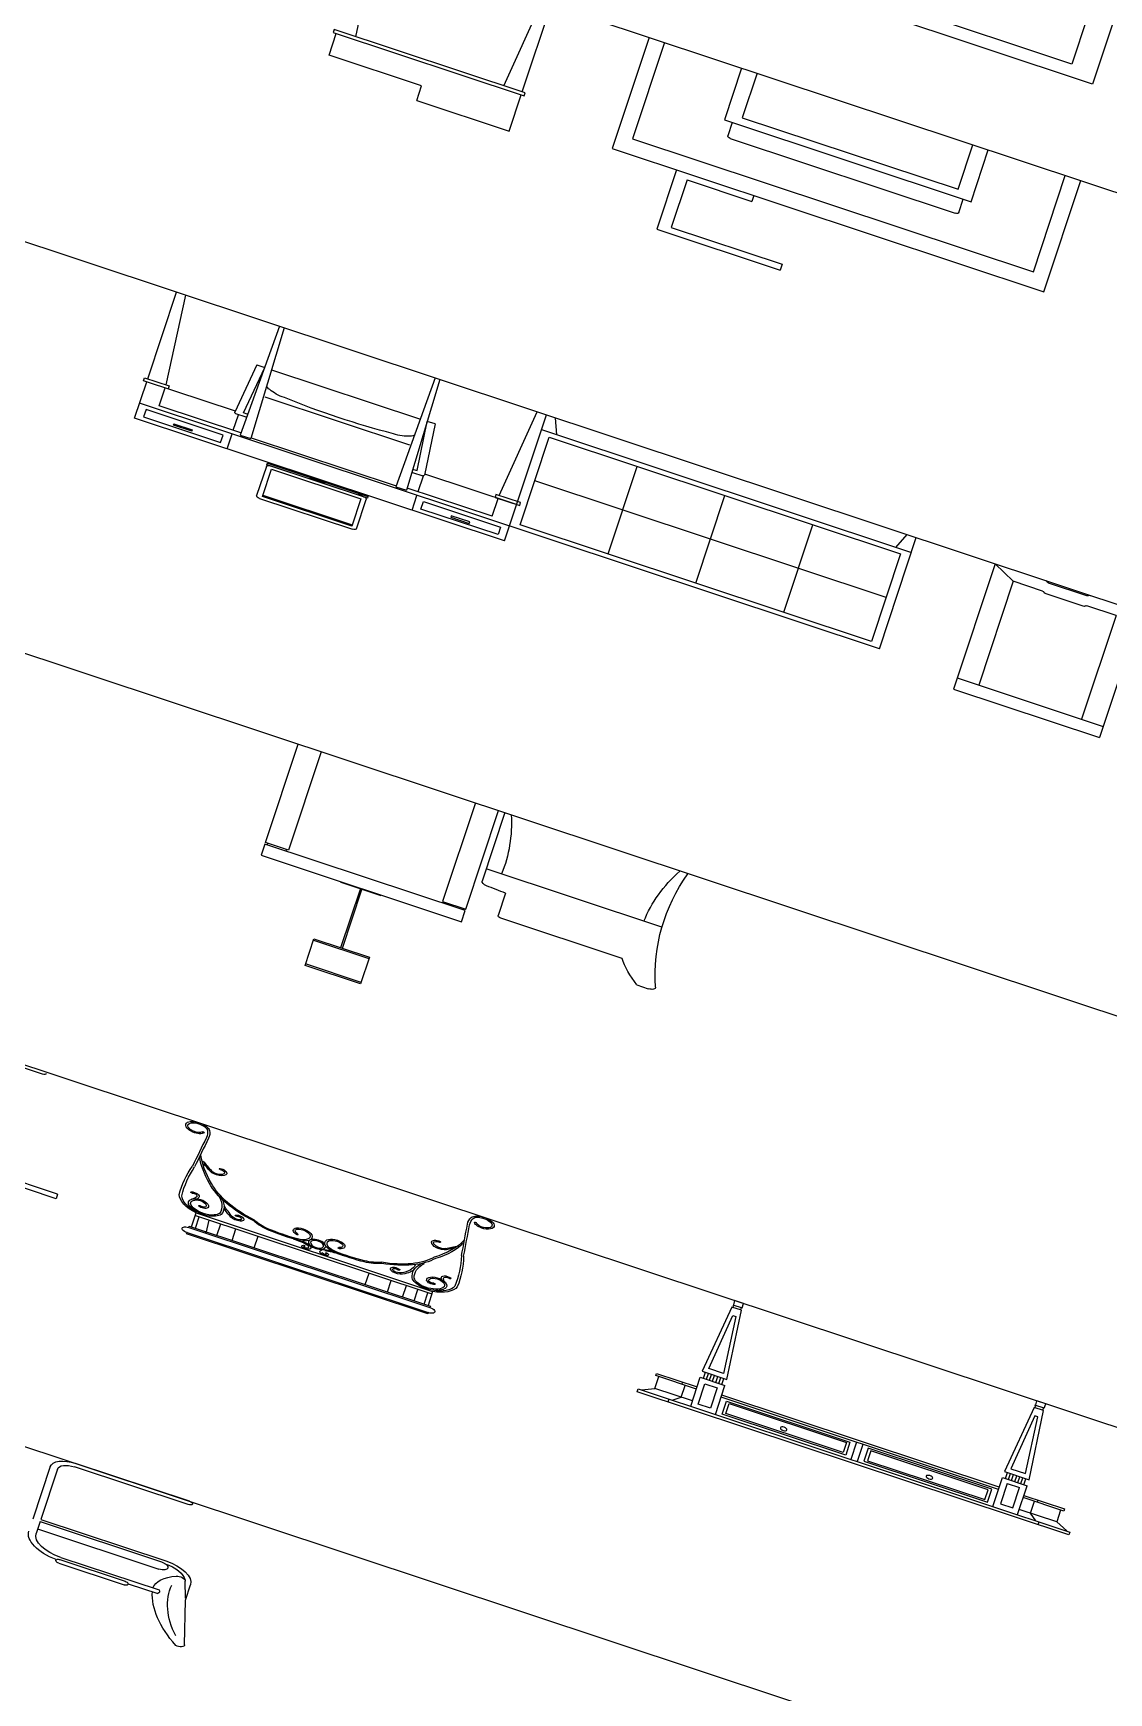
# Model space of a CAD drawing. Header units: millimetres. Extents: x -36495272392165 to 352544598049420, y -228287860276617 to 83349.
# Drawn here: x 51736899846267 to 109497513363658, y -139398350488814 to -50302484307522 of the extents above; entities that cross this region are included whole.
import ezdxf

# ---------------------------------------------------------------- set-up
doc = ezdxf.new("R2010")
doc.units = ezdxf.units.MM
doc.header["$MEASUREMENT"] = 0

# ---------------------------------------------------------------- blocks, each defined once
blk = doc.blocks.new('working_place (2)')
for p, q in [((5729, 13232.2), (5688, 12959.5)), ((5282.3, 12989.6), (5494.1, 12989.6)), ((5282.3, 12965.8), (5494.1, 12965.8)), ((5282.3, 12950.2), (5601.2, 12950.2)), ((5505.3, 12974), (5601.2, 12974)), ((5685.9, 12946.1), (5669.1, 12843.2)), ((5688, 12959.5), (5688, 12854.8)), ((5187.3, 12774), (5187.3, 12855.2)), ((5187.3, 12824.5), (5580.6, 12824.5)), ((5163.5, 12420.7), (5163.5, 12774)), ((5187.3, 12774), (5580.6, 12774)), ((5187.3, 12759.8), (5593, 12759.8)), ((5187.3, 12420.7), (5187.3, 12759.8)), ((5603.6, 12373.2), (5234.8, 12373.2)), ((46.1, 12349.5), (20372.3, 12349.5)), ((5603.6, 12349.5), (5234.8, 12349.5)), ((4920.8, 10781.7), (3520.8, 10781.7)), ((4920.8, 10751.7), (4920.8, 10781.7)), ((8206.6, 10781.7), (6806.6, 10781.7)), ((6806.6, 10781.7), (6806.6, 10761.7)), ((6906.6, 10781.7), (6906.6, 10761.7)), ((8106.6, 10781.7), (8106.6, 10761.7)), ((8206.6, 10761.7), (8206.6, 10781.7)), ((4920.8, 10751.7), (3520.8, 10751.7)), ((6119, 10731.5), (5336.6, 10731.5)), ((5336.6, 10731.5), (5336.6, 10722.9)), ((6119, 10722.9), (6119, 10731.5)), ((6806.6, 10761.7), (8206.6, 10761.7)), ((6816.6, 10761.7), (6854.9, 10726.7)), ((6916.6, 10761.7), (6939.9, 10726.7)), ((6976.6, 10761.7), (6976.6, 10566.7)), ((7036.6, 10733.9), (6996.6, 10733.9)), ((6996.6, 10733.9), (6996.6, 10596.7)), ((7036.6, 10596.7), (7036.6, 10733.9)), ((7056.6, 10761.7), (7056.6, 10566.7)), ((7076.1, 10746.3), (7076.1, 10659.4)), ((7476.9, 10746.3), (7076.1, 10746.3)), ((7086.1, 10736.3), (7086.1, 10669.4)), ((7466.9, 10736.3), (7086.1, 10736.3)), ((7466.9, 10669.4), (7466.9, 10736.3)), ((7476.9, 10659.4), (7476.9, 10746.3)), ((7496.6, 10646.7), (7496.6, 10761.7)), ((7516.6, 10646.7), (7516.6, 10761.7)), ((7536.3, 10659.4), (7536.3, 10746.3)), ((7536.3, 10746.3), (7937.2, 10746.3)), ((7546.3, 10669.4), (7546.3, 10736.3)), ((7546.3, 10736.3), (7927.2, 10736.3)), ((7927.2, 10736.3), (7927.2, 10669.4)), ((7937.2, 10746.3), (7937.2, 10659.4)), ((7956.6, 10761.7), (7956.6, 10566.7)), ((7976.6, 10593.1), (7976.6, 10730.3)), ((7976.6, 10730.3), (8016.6, 10730.3)), ((8016.6, 10730.3), (8016.6, 10593.1)), ((8036.6, 10761.7), (8036.6, 10566.7)), ((8096.6, 10761.7), (8073.3, 10726.7)), ((8158.4, 10726.7), (8196.6, 10761.7)), ((5336.6, 10722.9), (6119, 10722.9)), ((5336.6, 10688.5), (6119, 10688.5)), ((5336.6, 10688.5), (5336.6, 10679.9)), ((5336.6, 10679.9), (6119, 10679.9)), ((5344.2, 10679.9), (5344.2, 10585.3)), ((5356.9, 10679.9), (5356.9, 10602.5)), ((5392.7, 10688.8), (5389.5, 10602.5)), ((5426.5, 10679.9), (5426.5, 10602.5)), ((5476, 10679.9), (5476, 10602.5)), ((5547.6, 10679.9), (5547.6, 10602.5)), ((5907.9, 10679.9), (5907.9, 10602.5)), ((5979.6, 10679.9), (5979.6, 10602.5)), ((6029.1, 10679.9), (6029.1, 10602.5)), ((6066.1, 10679.9), (6066.1, 10602.5)), ((6098.6, 10679.9), (6098.6, 10602.5)), ((6111.3, 10585.3), (6111.3, 10679.9)), ((6119, 10679.9), (6119, 10688.5)), ((6854.9, 10726.7), (6854.9, 10646.7)), ((6976.6, 10726.7), (6854.9, 10726.7)), ((6939.9, 10726.7), (6939.9, 10646.7)), ((8158.4, 10726.7), (8036.6, 10726.7)), ((8073.3, 10726.7), (8073.3, 10646.7)), ((8158.4, 10646.7), (8158.4, 10726.7)), ((6976.6, 10646.7), (6844.9, 10646.7)), ((6844.9, 10646.7), (6844.9, 10631.7)), ((6844.9, 10631.7), (6976.6, 10631.7)), ((6929.9, 10646.7), (6929.9, 10631.7)), ((7956.6, 10646.7), (7056.6, 10646.7)), ((7956.6, 10631.7), (7056.6, 10631.7)), ((7076.1, 10659.4), (7476.9, 10659.4)), ((7086.1, 10669.4), (7466.9, 10669.4)), ((7937.2, 10659.4), (7536.3, 10659.4)), ((7927.2, 10669.4), (7546.3, 10669.4)), ((8168.4, 10646.7), (8036.6, 10646.7)), ((8036.6, 10631.7), (8168.4, 10631.7)), ((8083.4, 10646.7), (8083.4, 10631.7)), ((8168.4, 10631.7), (8168.4, 10646.7)), ((5344.2, 10602.5), (6111.3, 10602.5)), ((5344.2, 10585.3), (6111.3, 10585.3)), ((6996.6, 10596.7), (7036.6, 10596.7)), ((7976.6, 10593.1), (8016.6, 10593.1)), ((6976.6, 10566.7), (7056.6, 10566.7)), ((6976.6, 10526.7), (7056.6, 10526.7)), ((7001.1, 10076.7), (6976.6, 10526.7)), ((6986.6, 10566.7), (6986.6, 10526.7)), ((6996.6, 10566.7), (6996.6, 10526.7)), ((7006.6, 10566.7), (7006.6, 10526.7)), ((7016.6, 10566.7), (7016.6, 10526.7)), ((7026.6, 10566.7), (7026.6, 10526.7)), ((7056.6, 10526.7), (7032.2, 10076.7)), ((7036.6, 10566.7), (7036.6, 10526.7)), ((7046.6, 10566.7), (7046.6, 10526.7)), ((7956.6, 10566.7), (8036.6, 10566.7)), ((7956.6, 10526.7), (8036.6, 10526.7)), ((7981.1, 10076.7), (7956.6, 10526.7)), ((7966.6, 10566.7), (7966.6, 10526.7)), ((7976.6, 10566.7), (7976.6, 10526.7)), ((7986.6, 10566.7), (7986.6, 10526.7)), ((7996.6, 10566.7), (7996.6, 10526.7)), ((8006.6, 10566.7), (8006.6, 10526.7)), ((8036.6, 10526.7), (8012.2, 10076.7)), ((8016.6, 10566.7), (8016.6, 10526.7)), ((8026.6, 10566.7), (8026.6, 10526.7)), ((7040.3, 10496.7), (6992.9, 10496.7)), ((6992.9, 10496.7), (7011.7, 10126.7)), ((7021.6, 10126.7), (7040.3, 10496.7)), ((7991.7, 10126.7), (7972.9, 10496.7)), ((7972.9, 10496.7), (8020.3, 10496.7)), ((8020.3, 10496.7), (8001.6, 10126.7)), ((7011.7, 10126.7), (7021.6, 10126.7)), ((8001.6, 10126.7), (7991.7, 10126.7)), ((7032.2, 10076.7), (7001.1, 10076.7)), ((7001.6, 10031.7), (7004, 10076.7)), ((7029.2, 10076.7), (7029.2, 10061.7)), ((8012.2, 10076.7), (7981.1, 10076.7)), ((7981.6, 10031.7), (7984, 10076.7)), ((8009.2, 10076.7), (8009.2, 10061.7)), ((46.1, 10031.7), (20372.3, 10031.7)), ((4760.8, 10051.7), (4480.8, 10051.7)), ((7001.6, 10061.7), (7031.6, 10061.7)), ((7031.6, 10031.7), (7001.6, 10031.7)), ((7031.6, 10061.7), (7031.6, 10031.7)), ((8011.6, 10061.7), (7981.6, 10061.7)), ((8011.6, 10031.7), (7981.6, 10031.7)), ((8011.6, 10061.7), (8011.6, 10031.7)), ((5602.4, 8862.2), (5422.4, 8862.2)), ((5422.4, 8862.2), (5422.4, 8682.2)), ((5602.4, 8852.2), (5422.4, 8852.2)), ((5602.4, 8682.2), (5602.4, 8862.2)), ((5422.4, 8692.2), (5602.4, 8692.2)), ((5422.4, 8682.2), (5602.4, 8682.2)), ((5509.9, 8682.2), (5509.9, 8286.7)), ((5514.9, 8682.2), (5514.9, 8286.7)), ((5187.4, 8206.7), (5187.4, 8281.7)), ((5187.4, 8281.7), (5837.4, 8281.7)), ((5577.4, 8286.7), (5447.4, 8286.7)), ((5447.4, 8286.7), (5447.4, 8281.7)), ((5577.4, 8281.7), (5577.4, 8286.7)), ((5837.4, 8281.7), (5837.4, 8206.7)), ((6411.2, 8311.7), (6448, 8311.7)), ((5837.4, 8206.7), (5187.4, 8206.7)), ((5262.4, 8196.7), (5187.4, 8196.7)), ((5187.4, 8196.7), (5187.4, 7531.7)), ((5194.9, 8206.7), (5194.9, 8196.7)), ((5254.9, 8196.7), (5254.9, 8206.7)), ((5262.4, 7531.7), (5262.4, 8196.7)), ((5762.4, 7531.7), (5762.4, 8196.7)), ((5762.4, 8196.7), (5837.4, 8196.7)), ((5769.9, 8196.7), (5769.9, 8206.7)), ((5829.9, 8206.7), (5829.9, 8196.7)), ((5837.4, 8196.7), (5837.4, 7531.7)), ((6341.8, 8180.3), (5948, 8180.3)), ((5938, 8019.4), (5938, 8170.3)), ((5858, 7531.7), (5858, 7992.7)), ((6428.2, 7910.3), (5858, 7910.3)), ((46.1, 7531.7), (20372.3, 7531.7)), ((5593.6, 5881.7), (4393.6, 5881.7)), ((4393.6, 5881.7), (4393.6, 5636.7)), ((4693.6, 5881.7), (4693.6, 5781.7)), ((5293.6, 5881.7), (5293.6, 5781.7)), ((5593.6, 5881.7), (5593.6, 5031.7)), ((7049.1, 5876.7), (7523.1, 5876.7)), ((7049.1, 5031.7), (7049.1, 5876.7)), ((7523.1, 5031.7), (7523.1, 5876.7)), ((6793.6, 5781.7), (4393.6, 5781.7)), ((6793.6, 5781.7), (6793.6, 5031.7)), ((7049.1, 5801.7), (7523.1, 5801.7)), ((7119.1, 5101.7), (7119.1, 5801.7)), ((7453.1, 5101.7), (7453.1, 5801.7)), ((4453.6, 5756.7), (4453.6, 5636.7)), ((4718.5, 5756.7), (4453.6, 5756.7)), ((4693.6, 5756.7), (4693.6, 5651.7)), ((4728.3, 5031.7), (4718.3, 5771.7)), ((4718.3, 5771.7), (4753.3, 5771.7)), ((4743.3, 5031.7), (4753.3, 5771.7)), ((4753.3, 5766.7), (5223.3, 5766.7)), ((5233.3, 5031.7), (5223.3, 5771.7)), ((5223.3, 5771.7), (5258.3, 5771.7)), ((5248.3, 5031.7), (5258.3, 5771.7)), ((5533.6, 5756.7), (5258.1, 5756.7)), ((5293.6, 5756.7), (5293.6, 5650.2)), ((5533.6, 5756.7), (5533.6, 5636.7)), ((6763.6, 5751.7), (5623.6, 5751.7)), ((5623.6, 5751.7), (5623.6, 5161.7)), ((5908.6, 5751.7), (5908.6, 5161.7)), ((6193.6, 5751.7), (6193.6, 5161.7)), ((6478.6, 5751.7), (6478.6, 5161.7)), ((6763.6, 5161.7), (6763.6, 5751.7)), ((4699.5, 5311.8), (4680.8, 5644.3)), ((4718.3, 5651.7), (4684.7, 5651.7)), ((4718.3, 5630.7), (4706.4, 5630.7)), ((4706.4, 5630.7), (4724.5, 5311.8)), ((5270.2, 5630.7), (5252.1, 5311.8)), ((5258.3, 5651.7), (5291.9, 5651.7)), ((5258.3, 5630.7), (5270.2, 5630.7)), ((5277.1, 5311.8), (5295.9, 5644.3)), ((5593.6, 5636.7), (5295.5, 5636.7)), ((4393.6, 5616.7), (4393.6, 5031.7)), ((4453.6, 5616.7), (4423.6, 5031.7)), ((5533.6, 5616.7), (5563.6, 5031.7)), ((4753.3, 5490.4), (5223.3, 5490.4)), ((6763.6, 5456.7), (5623.6, 5456.7)), ((4699.5, 5311.8), (4724.5, 5311.8)), ((4747.1, 5311.7), (5229.5, 5311.7)), ((5277.1, 5311.8), (5252.1, 5311.8)), ((5623.6, 5161.7), (6763.6, 5161.7)), ((5593.6, 5131.7), (6793.6, 5131.7)), ((5643.6, 5131.7), (5623.6, 5031.7)), ((6743.6, 5131.7), (6763.6, 5031.7)), ((7348.1, 5111.7), (7224.1, 5111.7)), ((7049.1, 5031.7), (7119.1, 5101.7)), ((7214.1, 5101.7), (7119.1, 5101.7)), ((7453.1, 5101.7), (7358.1, 5101.7)), ((46.1, 5031.7), (20372.3, 5031.7)), ((7348.1, 5041.7), (7224.1, 5041.7)), ((5736.9, 3681.7), (6136.9, 3681.7)), ((5736.9, 3281.7), (5736.9, 3681.7)), ((6136.9, 3641.7), (6136.9, 3681.7)), ((5776.9, 3641.7), (6136.9, 3641.7)), ((5776.9, 3321.7), (5776.9, 3641.7)), ((4910, 3384.2), (4910, 3284.2)), ((4910, 3384.2), (5210, 3384.2)), ((5210, 3384.2), (5210, 3139.2)), ((5776.9, 3321.7), (5986.9, 3321.7)), ((5986.9, 3281.7), (5986.9, 3321.7)), ((4610, 3284.2), (4610, 3139.2)), ((4910, 3284.2), (4610, 3284.2)), ((5528.1, 2531.7), (5528.1, 3281.7)), ((5528.1, 3281.7), (6928.1, 3281.7)), ((6928.1, 3281.7), (6928.1, 2531.7)), ((5578.1, 3181.7), (6878.1, 3181.7)), ((5578.1, 2531.7), (5578.1, 3181.7)), ((6878.1, 3181.7), (6878.1, 2531.7)), ((4670, 3119.2), (4640, 2534.2)), ((5150, 3119.2), (5180, 2534.2)), ((5210, 3119.2), (5210, 2534.2)), ((5853.1, 2881.7), (5853.1, 2971.7)), ((5863.1, 2981.7), (6593.1, 2981.7)), ((6603.1, 2971.7), (6603.1, 2881.7)), ((5828.1, 2531.7), (5828.1, 2881.7)), ((5828.1, 2881.7), (6628.1, 2881.7)), ((6628.1, 2881.7), (6628.1, 2531.7)), ((5878.1, 2831.7), (6578.1, 2831.7)), ((5878.1, 2531.7), (5878.1, 2831.7)), ((6578.1, 2831.7), (6578.1, 2531.7)), ((46.1, 2531.7), (20372.3, 2531.7))]:
    blk.add_line(p, q)
for points in [[(4836.4, 6117.3), (5138.4, 6117.3, -0.414214), (5149.5, 6106.2), (5149.5, 5909.4, -0.414214), (5138.4, 5898.2), (4836.4, 5898.2, -0.414214), (4825.3, 5909.4), (4825.3, 6106.2, -0.414214)], [(5151.4, 5887.6), (4825.3, 5887.6, 0.086049), (4840, 5882.3), (5136.7, 5882.3, 0.086049)], [(5013, 5898.2), (4963.6, 5898.2), (4963.6, 5896.3, 0.414214), (4966.8, 5893.1), (5009.8, 5893.1, 0.414214), (5013, 5896.3)], [(5132, 5893.5), (5121.3, 5893.5, 1), (5121.3, 5892.4), (5132, 5892.4, 1)]]:
    blk.add_lwpolyline(points, format="xyb", close=True)
for points in [[(5133.3, 6099.7), (4842.7, 6099.7), (4842.7, 5916.8), (5133.3, 5916.8)], [(4842.7, 6092.1), (5133.3, 6092.1), (5133.3, 6099.7), (4842.7, 6099.7)], [(5151.4, 5898.2), (4825.3, 5898.2), (4825.3, 5887.6), (5151.4, 5887.6)], [(4418.6, 5856.7), (4668.6, 5856.7), (4668.6, 5806.7), (4418.6, 5806.7)], [(4513.6, 5836.7), (4573.6, 5836.7), (4573.6, 5846.7), (4513.6, 5846.7)], [(5568.6, 5856.7), (5318.6, 5856.7), (5318.6, 5806.7), (5568.6, 5806.7)], [(5473.6, 5836.7), (5413.6, 5836.7), (5413.6, 5846.7), (5473.6, 5846.7)], [(5603.6, 5616.7), (5523.6, 5616.7), (5523.6, 5636.7), (5603.6, 5636.7)], [(5220, 3119.2), (4600, 3119.2), (4600, 3139.2), (5220, 3139.2)], [(6169, 1121.7), (6869, 1121.7), (6869, 1921.7), (6169, 1921.7)], [(6249, 1201.7), (6789, 1201.7), (6789, 1841.7), (6249, 1841.7)]]:
    blk.add_lwpolyline(points, close=True)
blk.add_lwpolyline([(4681.2, 5636.7), (4383.6, 5636.7), (4383.6, 5616.7), (4463.6, 5616.7), (4463.6, 5636.7)])
for centre, radius in [((7270.1, 10712), 10.6), ((7743.1, 10712), 10.6), ((5727.9, 10532.2), 27.8), ((5727.9, 10532.2), 20.9), ((4986.6, 6095.9), 1.48)]:
    blk.add_circle(centre, radius)
for centre, radius, start, end in [((6130.4, 12903.4), 551.7, 140.688, 172.6525), ((5710.3, 13235.2), 19, 350.7802, 110.931), ((6249, 12926.3), 616.4, 154.0737, 182.9399), ((5282.3, 12977.7), 11.9, 90, 200.8495), ((5494.1, 12977.7), 11.9, 341.811, 90), ((5282.3, 12855.2), 118.8, 95.3622, 180), ((5282.3, 12855.2), 95, 90, 180), ((5282.3, 12977.7), 11.9, 214.9845, 270), ((5494.1, 12977.7), 11.9, 270, 329.1213), ((5736.8, 12951.6), 155.3, 180.4895, 230.6294), ((5578.3, 12962.1), 25.8, 332.5611, 27.4389), ((5580.6, 12799.2), 25.2, 270, 90), ((5593, 12854.8), 95, 270, 0), ((5593, 12854.8), 76, 270, 346.269), ((5650.4, 12846.2), 19, 230.6294, 350.7802), ((5234.8, 12420.7), 71.3, 180, 270), ((5234.8, 12420.7), 47.5, 180, 270), ((5603.6, 12361.3), 11.9, 270, 90), ((5335.3, 10705.7), 17.3, 85.6064, 274.3936), ((6120.3, 10705.7), 17.3, 265.6064, 94.3936), ((5371.9, 10493), 96.3, 106.71, 171.189), ((5373.8, 10494.9), 89.6, 108.1133, 170.6492), ((5367.6, 10519.7), 61.1, 79.0626, 151.8742), ((5364.6, 10524), 57.6, 19.5699, 75.2918), ((5694.8, 10574.1), 10.5, 141.6178, 238.7626), ((5696.6, 10568.6), 15.8, 15.7005, 129.7088), ((5694.8, 10574.1), 3.64, 151.649, 238.7626), ((5696.6, 10568.6), 8.87, 17.8289, 124.4623), ((5759, 10568.6), 15.8, 50.2912, 164.2995), ((5759, 10568.6), 8.87, 55.5377, 162.1711), ((5760.8, 10574.1), 3.64, 301.2374, 28.351), ((5760.8, 10574.1), 10.5, 301.2374, 38.3822), ((6089, 10527.6), 53.6, 103.6532, 161.6343), ((6087.9, 10519.2), 61.7, 30.6209, 100.7822), ((6084.5, 10494.4), 87.8, 9.8416, 73.3731), ((6083.7, 10493), 96.3, 8.811, 73.29), ((5352.6, 10533.9), 41.5, 159.4227, 245.8599), ((5352.6, 10533.9), 34.6, 160.163, 245.3304), ((5367.6, 10519.7), 54.3, 79.513, 151.387), ((5345, 10523.4), 28.9, 251.0622, 15.8279), ((5345, 10523.4), 22, 251.858, 14.7624), ((5347.3, 10536.6), 3.44, 125.7126, 304.1673), ((5355.8, 10524.3), 18.3, 22.3077, 124.9399), ((5355.8, 10524.3), 11.5, 24.1608, 124.9399), ((5364.2, 10523.2), 51.6, 20.5599, 75.0354), ((5267, 10515.3), 147.8, 324.5283, 10.1319), ((5282.1, 10514.6), 139.8, 323.734, 11.8298), ((5868.1, 10210.5), 526.6, 141.8443, 148.5917), ((5605.6, 10404), 207.7, 138.8403, 152.3209), ((5469, 10521), 27.9, 65.3523, 135.133), ((5469, 10521), 21.1, 65.8588, 135.2651), ((5464, 10520.9), 3.44, 51.6437, 227.2083), ((5472.7, 10531.3), 17, 229.426, 62.4261), ((5472.7, 10531.3), 10.1, 229.426, 61.4907), ((5591.7, 10439), 106.6, 100.33, 132.1788), ((5586.3, 10449.4), 89.4, 101.3999, 136.1236), ((5622.4, 10213.3), 328.1, 82.5134, 99.4321), ((5624.5, 10244.3), 304, 82.1899, 99.8364), ((5661.8, 10643.3), 96.3, 264.5797, 292.7173), ((5663.4, 10502.3), 36.4, 337.0089, 87.2757), ((5663.4, 10502.3), 43.3, 336.6566, 86.8823), ((5676.5, 10598.7), 55.4, 270.4569, 296.3906), ((5690.9, 10568.2), 3.45, 242.6195, 54.9057), ((5687.8, 10568), 17.6, 309.6842, 10.8115), ((5691.9, 10567.5), 20.6, 296.4216, 14.9409), ((5763.7, 10567.5), 20.6, 165.0591, 243.5784), ((5792.1, 10502.3), 43.3, 93.1177, 203.3434), ((5779.1, 10598.7), 55.4, 243.6094, 269.5431), ((5792.1, 10502.3), 36.4, 92.7243, 202.9911), ((5793.8, 10643.3), 96.3, 247.2827, 275.4203), ((5764.6, 10568.2), 3.45, 125.0943, 297.3805), ((5831.1, 10244.3), 304, 80.1636, 97.8101), ((5831.1, 10244.1), 297.3, 80.0905, 97.8652), ((5863.6, 10435.2), 103.4, 47.3472, 79.6071), ((5863.9, 10439), 106.6, 47.8212, 79.67), ((5982.8, 10531.3), 17, 117.5739, 310.574), ((5982.8, 10531.3), 10.1, 118.5093, 310.574), ((5986.6, 10521), 27.9, 44.867, 114.6477), ((5986.6, 10521), 21.1, 44.7349, 114.1412), ((5991.2, 10520.6), 3.49, 319.8792, 121.2688), ((5914.2, 10452.5), 120.7, 3.0296, 43.6338), ((5931.8, 10464.2), 106.8, 8.2874, 45.7208), ((6190.7, 10510.9), 156.2, 167.5809, 206.1448), ((6210.2, 10510.3), 168.6, 168.9672, 207.2981), ((6089, 10527.6), 46.7, 103.8637, 161.3971), ((6087.9, 10519.2), 54.8, 30.3481, 100.6009), ((6113.7, 10524.3), 31.7, 167.3646, 280.0657), ((6099.8, 10524.3), 18.3, 55.0601, 157.6923), ((6113.7, 10524.3), 24.8, 168.7881, 279.5573), ((6099.8, 10524.3), 11.5, 55.0601, 154.9397), ((6108.3, 10536.5), 3.44, 235.2639, 54.8562), ((6110.4, 10529.3), 30.3, 284.1898, 35.3414), ((6110.4, 10529.3), 37.2, 283.7655, 34.8693), ((6406.2, 10471.1), 1130, 178.1381, 188.2387), ((6444.3, 10462.9), 1159.8, 177.6975, 187.6035), ((5311.8, 10469.6), 3.48, 63.0908, 226.8617), ((5319.7, 10481.7), 11, 234.9762, 303.4337), ((5275.2, 10474.3), 56, 12.0153, 41.025), ((5316.1, 10482.9), 14.2, 313.0151, 12.4245), ((5316.1, 10482.9), 21.1, 311.4836, 12.353), ((5275.2, 10474.3), 62.9, 12.0362, 21.0992), ((5599.5, 10254.8), 274.8, 106.7988, 153.1663), ((5599.6, 10254.7), 268.1, 106.8414, 153.3187), ((5669.5, 10491.6), 25.4, 117.2736, 224.5303), ((5669.5, 10491.6), 18.5, 117.2736, 223.2312), ((5672.6, 10500.7), 34.3, 231.6773, 332.9801), ((5672.6, 10500.7), 27.4, 232.5977, 332.5238), ((5659.1, 10511), 3.46, 303.9045, 110.6428), ((5782.9, 10500.7), 34.3, 207.0199, 308.3227), ((5782.9, 10500.7), 27.4, 207.4762, 307.4023), ((5796.7, 10510.9), 3.5, 73.3344, 232.1183), ((5786.1, 10491.6), 18.5, 316.7688, 62.7264), ((5786.1, 10491.6), 25.4, 315.4697, 62.7264), ((5857.5, 10279.2), 244.3, 23.1179, 71.8386), ((5857.6, 10279.4), 250.9, 23.3593, 71.9169), ((6144.2, 10482.9), 21.1, 167.647, 228.5164), ((6185.1, 10474.3), 62.9, 160.3327, 167.9638), ((6144.2, 10482.9), 14.2, 167.5755, 226.9849), ((6185.1, 10474.3), 56, 138.975, 167.9847), ((6140.6, 10481.7), 11, 236.5663, 305.0238), ((6148.5, 10469.6), 3.46, 311.2819, 118.7657), ((4910.2, 10473), 1261.4, 352.5463, 1.6549), ((5049.4, 10471.1), 1130, 351.7613, 1.8619), ((5319.7, 10481.7), 17.9, 234.9762, 305.32), ((6140.6, 10481.7), 17.9, 234.68, 305.0238), ((5882.9, 10091.4), 601.7, 151.4572, 165.8821), ((5869.9, 10091.6), 583.4, 150.925, 167.3976), ((5685.3, 10105.5), 479.8, 12.5496, 34.1912), ((5715.7, 10122.2), 452.2, 13.4146, 34.5858), ((-85768.4, 4342.3), 91251.6, 3.6214, 3.749168), ((-85768.6, 4340.1), 91258.7, 3.622781, 3.750428), ((2645.8, 12416.3), 3432.6, 321.0079, 321.9202), ((5538.6, 10131.4), 259.7, 138.4176, 148.0209), ((5366.2, 10283.6), 29.7, 6.1305, 137.3595), ((5365.2, 10282.8), 23.9, 8.6348, 136.8259), ((5372.1, 10269.8), 3.47, 83.3488, 248.608), ((5375.7, 10286), 20, 255.9784, 2.2468), ((5375.7, 10286), 13.1, 255.9784, 1.6138), ((6079.9, 10286), 20, 177.7532, 284.0216), ((6089.4, 10283.6), 29.7, 42.6405, 173.8695), ((6090.4, 10282.8), 23.9, 43.1741, 171.3652), ((6079.9, 10286), 13.1, 178.3862, 284.0216), ((6083.4, 10269.8), 3.47, 291.392, 96.6512), ((8809.8, 12416.3), 3432.6, 218.0798, 218.9921), ((5917, 10131.4), 259.7, 31.9791, 41.5824), ((97224.2, 4340.1), 91258.7, 176.249572, 176.377219), ((97224, 4342.3), 91251.6, 176.250832, 176.3786), ((5262.7, 10066.9), 34.9, 100.9765, 205.2899), ((5262.7, 10066.9), 28, 100.633, 204.8545), ((5262.6, 10074.2), 27.8, 16.4489, 103.7282), ((5262.6, 10074.2), 20.9, 16.4489, 104.1736), ((5285.7, 10082.3), 3.67, 216.6647, 356.2331), ((5176.6, 10094.6), 124.9, 343.9382, 5.2545), ((5176.6, 10094.6), 131.7, 343.846, 5.173), ((6279, 10094.6), 131.7, 174.827, 196.154), ((6279, 10094.6), 124.9, 174.7455, 196.0618), ((6192.9, 10074.2), 27.8, 76.2718, 163.5511), ((6169.9, 10082.3), 3.67, 183.7669, 323.3353), ((6192.9, 10074.2), 20.9, 75.8264, 163.5511), ((6192.9, 10066.9), 28, 335.1455, 79.367), ((6192.9, 10066.9), 34.9, 334.7101, 79.0235), ((4760.8, 10041.7), 10, 0, 90), ((5265.8, 10071.1), 39.6, 208.8587, 340.6161), ((5265.8, 10071.1), 32.7, 209.2374, 340.2875), ((6189.8, 10071.1), 39.6, 199.3839, 331.1413), ((6189.8, 10071.1), 32.7, 199.7125, 330.7626), ((6820.4, 8011.7, 0), 507.4, 143.7576, 160.5948), ((8667.2, 7866.9, 0), 2239.5, 169.164, 188.5255), ((6448, 8291.7, 0), 20, 349.164, 90), ((5948, 8170.3, 0), 10, 90, 180), ((5878, 7992.7, 0), 20, 97.0697, 180), ((6163, 5694.7, 0), 2335.6, 95.5281, 97.0697), ((4154.6, 7854.9, 0), 1754.3, 349.3835, 1.8095), ((7939.8, 7953, 0), 1570.6, 181.5574, 195.4669), ((4690.2, 5643.9), 9.48, 125.3766, 188.0005), ((5286.4, 5643.9), 9.48, 351.9995, 54.6234), ((4988.3, 4172.9), 1294.7, 82.1557, 97.8443), ((4776.5, 5410.1), 30.1, 122.2013, 157.7975), ((4812.8, 5376.6), 78.8, 90.8328, 131.5907), ((5163.9, 5376.6), 78.8, 48.4093, 89.1672), ((5203, 5412.4), 26.7, 19.8205, 60.1807), ((7224.1, 5106.7), 5, 90, 180), ((7348.1, 5106.7), 5, 0, 90), ((7214.1, 5106.7), 5, 270, 0), ((7358.1, 5106.7), 5, 180, 270), ((7214.1, 5036.7), 5, 270, 0), ((7224.1, 5036.7), 5, 90, 180), ((7348.1, 5036.7), 5, 0, 90), ((7358.1, 5036.7), 5, 180, 270), ((5863.1, 2971.7), 10, 90, 180), ((6593.1, 2971.7), 10, 0, 90)]:
    blk.add_arc(centre, radius, start, end)

msp = doc.modelspace()

# ---------------------------------------------------------------- block references
at = {"color": 7, "xscale": -17440635077.23526, "yscale": 8388791957.977852, "zscale": 17440635077.23526, "rotation": 161.6396296788874}
msp.add_blockref('working_place (2)', (-18538461.3, -8837506.7), dxfattribs=at)

doc.saveas('drawing.dxf')
